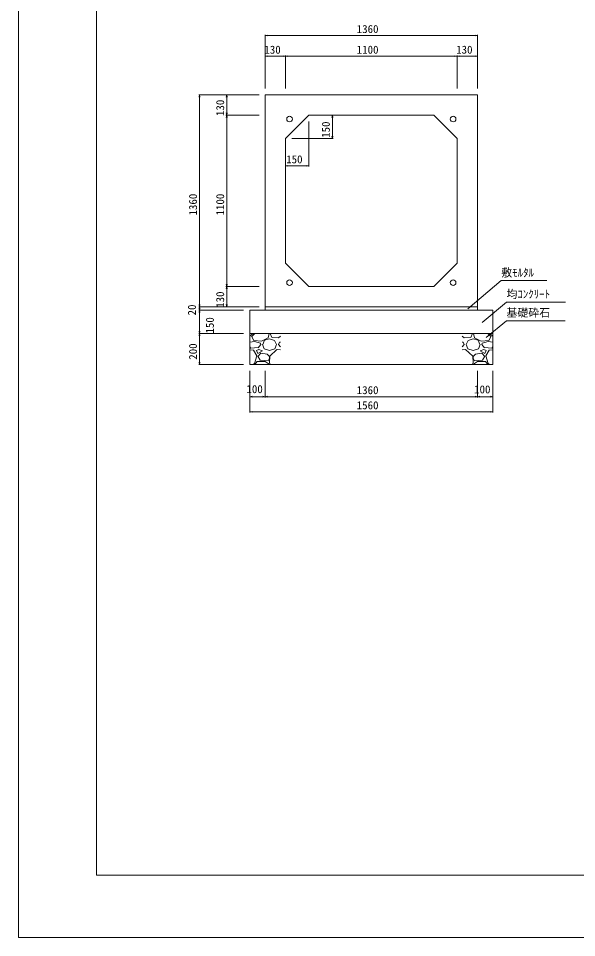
# Model space of a CAD drawing. Units: millimetres on the paper. Extents: x 0 to 841, y 0 to 594.
# Drawn here: x 0 to 179, y 0 to 294.7 of the extents above; entities that cross this region are included whole.
import ezdxf
from ezdxf.enums import TextEntityAlignment as Align

# ---------------------------------------------------------------- set-up
doc = ezdxf.new("R2010")
doc.units = ezdxf.units.MM
for name, color, linetype, lineweight in [('D-STR-DIM（寸法）', 7, 'Continuous', 18), ('D-STR-HTXT（旗揚げ）', 4, 'Continuous', 18), ('D-STR-STRn（構造物）', 5, 'Continuous', 18), ('D-STR（構造物外形線）', 1, 'Continuous', 18), ('D-TTL(外枠）', 2, 'Continuous', 18), ('DEFPOINTS_2', 8, 'Continuous', 18)]:
    doc.layers.add(name, color=color, linetype=linetype, lineweight=lineweight)
doc.layers.add('D-STR-TXT（文字）', color=7, linetype='Continuous')
doc.styles.add('ＭＳ ゴシック', font='')
doc.styles.get('ＭＳ ゴシック').set_extended_font_data('MS Gothic')

msp = doc.modelspace()

# ---------------------------------------------------------------- linework, layer by layer
at = {"layer": 'D-STR-DIM（寸法）'}
for p, q in [((79.173, 272.224), (79.173, 289.471)), ((79.173, 289.221), (79.923, 289.346)), ((79.173, 289.221), (79.273, 289.221)), ((79.923, 289.096), (79.173, 289.221)), ((79.273, 289.221), (147.073, 289.221)), ((146.423, 289.346), (147.173, 289.221)), ((147.173, 289.221), (146.423, 289.096)), ((147.173, 289.221), (147.073, 289.221)), ((147.173, 272.224), (147.173, 289.471)), ((79.173, 272.224), (79.173, 282.849)), ((79.173, 282.599), (79.923, 282.724)), ((79.173, 282.599), (79.273, 282.599)), ((79.923, 282.474), (79.173, 282.599)), ((85.573, 282.599), (79.273, 282.599)), ((84.923, 282.724), (85.673, 282.599)), ((85.673, 282.599), (84.923, 282.474)), ((85.673, 282.599), (85.573, 282.599)), ((85.673, 272.224), (85.673, 282.849)), ((85.673, 272.224), (85.673, 282.849)), ((85.673, 282.599), (86.423, 282.724)), ((85.673, 282.599), (85.773, 282.599)), ((86.423, 282.474), (85.673, 282.599)), ((85.773, 282.599), (140.573, 282.599)), ((139.923, 282.724), (140.673, 282.599)), ((140.673, 282.599), (139.923, 282.474)), ((140.673, 282.599), (140.573, 282.599)), ((140.673, 272.224), (140.673, 282.849)), ((140.673, 272.224), (140.673, 282.849)), ((140.673, 282.599), (141.423, 282.724)), ((140.673, 282.599), (140.773, 282.599)), ((141.423, 282.474), (140.673, 282.599)), ((140.773, 282.599), (147.073, 282.599)), ((146.423, 282.724), (147.173, 282.599)), ((147.173, 282.599), (146.423, 282.474)), ((147.173, 282.599), (147.073, 282.599)), ((147.173, 272.224), (147.173, 282.849)), ((77.173, 270.224), (57.837, 270.224)), ((57.962, 269.474), (58.087, 270.224)), ((58.087, 270.224), (58.087, 270.124)), ((58.087, 270.224), (58.212, 269.474)), ((58.087, 202.324), (58.087, 270.124)), ((77.173, 270.224), (66.548, 270.224)), ((66.673, 269.474), (66.798, 270.224)), ((66.798, 270.224), (66.798, 270.124)), ((66.798, 270.224), (66.923, 269.474)), ((66.798, 263.824), (66.798, 270.124)), ((77.173, 263.724), (66.548, 263.724)), ((77.173, 263.724), (66.548, 263.724)), ((66.798, 263.724), (66.673, 264.474)), ((66.673, 262.974), (66.798, 263.724)), ((66.923, 264.474), (66.798, 263.724)), ((66.798, 263.724), (66.798, 263.824)), ((66.798, 263.724), (66.798, 263.624)), ((66.798, 263.724), (66.923, 262.974)), ((66.798, 208.824), (66.798, 263.624)), ((95.173, 263.724), (100.923, 263.724)), ((100.548, 262.974), (100.673, 263.724)), ((100.673, 263.724), (100.673, 263.624)), ((100.673, 263.724), (100.798, 262.974)), ((100.673, 263.624), (100.673, 256.324)), ((93.173, 261.724), (93.173, 247.193)), ((100.673, 256.224), (100.548, 256.974)), ((100.798, 256.974), (100.673, 256.224)), ((85.673, 254.224), (85.673, 247.193)), ((87.673, 256.224), (100.923, 256.224)), ((100.673, 256.224), (100.673, 256.324)), ((85.673, 247.443), (86.423, 247.568)), ((85.673, 247.443), (85.773, 247.443)), ((86.423, 247.318), (85.673, 247.443)), ((93.073, 247.443), (85.773, 247.443)), ((92.423, 247.568), (93.173, 247.443)), ((93.173, 247.443), (92.423, 247.318)), ((93.173, 247.443), (93.073, 247.443)), ((66.798, 208.724), (66.673, 209.474)), ((66.923, 209.474), (66.798, 208.724)), ((77.173, 208.724), (66.548, 208.724)), ((77.173, 208.724), (66.548, 208.724)), ((66.673, 207.974), (66.798, 208.724)), ((66.798, 208.724), (66.798, 208.824)), ((66.798, 208.724), (66.798, 208.624)), ((66.798, 208.724), (66.923, 207.974)), ((66.798, 208.624), (66.798, 202.324)), ((77.173, 202.224), (57.837, 202.224)), ((77.173, 202.224), (57.837, 202.224)), ((72.173, 201.224), (57.837, 201.224)), ((72.173, 201.224), (57.837, 201.224)), ((58.087, 202.224), (57.962, 202.974)), ((57.962, 201.474), (58.087, 202.224)), ((58.087, 201.224), (57.962, 201.974)), ((57.962, 200.474), (58.087, 201.224)), ((58.212, 202.974), (58.087, 202.224)), ((58.087, 202.224), (58.087, 202.324)), ((58.087, 202.224), (58.087, 202.124)), ((58.087, 202.224), (58.212, 201.474)), ((58.087, 202.124), (58.087, 201.324)), ((58.212, 201.974), (58.087, 201.224)), ((58.087, 201.224), (58.087, 201.324)), ((58.087, 201.224), (58.087, 201.124)), ((58.087, 201.224), (58.212, 200.474)), ((58.087, 201.124), (58.087, 193.824)), ((77.173, 202.224), (66.548, 202.224)), ((66.798, 202.224), (66.673, 202.974)), ((66.923, 202.974), (66.798, 202.224)), ((66.798, 202.224), (66.798, 202.324)), ((72.173, 193.724), (57.837, 193.724)), ((72.173, 193.724), (57.837, 193.724)), ((58.087, 193.724), (57.962, 194.474)), ((57.962, 192.974), (58.087, 193.724)), ((58.212, 194.474), (58.087, 193.724)), ((58.087, 193.724), (58.087, 193.824)), ((58.087, 193.724), (58.087, 193.624)), ((58.087, 193.724), (58.212, 192.974)), ((58.087, 193.624), (58.087, 183.824)), ((72.173, 183.724), (57.837, 183.724)), ((58.087, 183.724), (57.962, 184.474)), ((58.212, 184.474), (58.087, 183.724)), ((58.087, 183.724), (58.087, 183.824)), ((74.173, 181.724), (74.173, 168.334)), ((74.173, 181.724), (74.173, 173.187)), ((79.173, 181.724), (79.173, 173.187)), ((79.173, 180.724), (79.173, 173.187)), ((147.177, 181.724), (147.177, 173.187)), ((147.177, 181.724), (147.177, 173.187)), ((152.173, 181.724), (152.173, 173.187)), ((152.173, 181.724), (152.173, 168.334)), ((74.173, 173.437), (74.923, 173.562)), ((74.173, 173.437), (74.273, 173.437)), ((74.923, 173.312), (74.173, 173.437)), ((74.273, 173.437), (79.073, 173.437)), ((78.423, 173.562), (79.173, 173.437)), ((79.173, 173.437), (78.423, 173.312)), ((79.173, 173.437), (79.073, 173.437)), ((79.173, 173.437), (79.923, 173.562)), ((79.173, 173.437), (79.273, 173.437)), ((79.923, 173.312), (79.173, 173.437)), ((79.273, 173.437), (147.077, 173.437)), ((146.427, 173.562), (147.177, 173.437)), ((147.177, 173.437), (146.427, 173.312)), ((147.177, 173.437), (147.077, 173.437)), ((147.177, 173.437), (147.927, 173.562)), ((147.177, 173.437), (147.277, 173.437)), ((147.927, 173.312), (147.177, 173.437)), ((147.277, 173.437), (152.073, 173.437)), ((151.423, 173.562), (152.173, 173.437)), ((152.173, 173.437), (151.423, 173.312)), ((152.173, 173.437), (152.073, 173.437)), ((74.173, 168.584), (74.923, 168.709)), ((74.173, 168.584), (74.273, 168.584)), ((74.923, 168.459), (74.173, 168.584)), ((74.273, 168.584), (152.073, 168.584)), ((151.423, 168.709), (152.173, 168.584)), ((152.173, 168.584), (151.423, 168.459)), ((152.173, 168.584), (152.073, 168.584))]:
    msp.add_line(p, q, dxfattribs=at)
at = {"layer": 'D-STR-HTXT（旗揚げ）'}
for p, q in [((144.106, 201.626), (154.839, 210.644)), ((169.501, 210.644), (154.839, 210.644)), ((148.699, 197.211), (156.498, 203.763)), ((175.423, 203.763), (156.498, 203.763)), ((150.024, 192.371), (156.498, 197.811)), ((175.361, 197.811), (156.498, 197.811))]:
    msp.add_line(p, q, dxfattribs=at)
at = {"layer": 'D-STR-STRn（構造物）'}
for p, q in [((74.173, 201.224), (152.173, 201.224)), ((74.173, 201.224), (74.173, 183.724)), ((79.173, 202.224), (79.173, 201.224)), ((147.173, 202.224), (147.173, 201.224)), ((152.173, 201.224), (152.173, 183.724)), ((74.173, 193.724), (152.173, 193.724)), ((74.173, 192.861), (75.29, 193.724)), ((74.786, 192.628), (75.772, 193.724)), ((75.5, 191.432), (74.805, 192.623)), ((80.05, 192.323), (77.966, 191.232)), ((78.955, 191.536), (80.542, 192.032)), ((80.446, 193.719), (80.049, 192.33)), ((80.538, 192.032), (82.126, 191.437)), ((80.784, 193.724), (81.319, 192.453)), ((81.329, 192.424), (83.413, 192.325)), ((83.42, 192.338), (84.097, 192.861)), ((142.927, 192.338), (142.25, 192.861)), ((145.017, 192.424), (142.933, 192.325)), ((145.808, 192.032), (144.221, 191.437)), ((145.563, 193.724), (145.027, 192.453)), ((147.392, 191.536), (145.804, 192.032)), ((145.901, 193.719), (146.298, 192.33)), ((146.296, 192.323), (148.38, 191.232)), ((151.561, 192.628), (150.574, 193.724)), ((150.846, 191.432), (151.541, 192.623)), ((152.173, 192.861), (151.056, 193.724)), ((75.688, 191.128), (74.173, 190.969)), ((74.584, 188.989), (74.173, 189.437)), ((76.863, 189.161), (74.58, 188.962)), ((77.955, 191.259), (75.474, 191.458)), ((77.66, 190.649), (75.675, 191.145)), ((77.763, 190.147), (76.87, 189.155)), ((77.764, 190.141), (77.665, 190.637)), ((78.25, 190.15), (78.846, 188.761)), ((78.356, 190.146), (78.951, 191.536)), ((78.847, 188.75), (80.534, 188.254)), ((80.547, 188.256), (82.234, 188.752)), ((82.131, 191.434), (82.726, 190.144)), ((82.225, 188.762), (82.722, 190.152)), ((84.097, 189.437), (83.416, 190.179)), ((83.417, 190.15), (83.715, 190.943)), ((84.097, 190.969), (83.726, 190.93)), ((142.25, 190.969), (142.621, 190.93)), ((142.25, 189.437), (142.93, 190.179)), ((142.929, 190.15), (142.631, 190.943)), ((144.216, 191.434), (143.62, 190.144)), ((144.121, 188.762), (143.625, 190.152)), ((145.799, 188.256), (144.112, 188.752)), ((147.5, 188.75), (145.813, 188.254)), ((147.99, 190.146), (147.395, 191.536)), ((148.096, 190.15), (147.501, 188.761)), ((148.391, 191.259), (150.872, 191.458)), ((148.582, 190.141), (148.682, 190.637)), ((148.583, 190.147), (149.477, 189.155)), ((148.686, 190.649), (150.671, 191.145)), ((149.484, 189.161), (151.766, 188.962)), ((150.659, 191.128), (152.173, 190.969)), ((151.762, 188.989), (152.173, 189.437)), ((75.384, 188.351), (74.173, 188.452)), ((76.495, 186.58), (75.403, 188.367)), ((75.68, 184.091), (76.474, 186.571)), ((76.37, 188.262), (76.767, 187.269)), ((77.067, 188.556), (76.372, 188.258)), ((76.767, 187.272), (78.256, 188.165)), ((76.767, 186.38), (77.561, 185.189)), ((77.762, 187.368), (76.77, 186.376)), ((78.262, 188.164), (77.071, 188.561)), ((79.759, 187.076), (77.774, 187.374)), ((80.562, 186.356), (79.768, 187.05)), ((80.048, 184.889), (80.544, 185.782)), ((80.636, 186.48), (80.537, 184.397)), ((80.542, 185.781), (80.542, 186.377)), ((82.925, 188.559), (80.643, 186.475)), ((84.097, 188.452), (82.926, 188.549)), ((142.25, 188.452), (143.42, 188.549)), ((143.421, 188.559), (145.703, 186.475)), ((145.71, 186.48), (145.809, 184.397)), ((145.784, 186.356), (146.578, 187.05)), ((146.298, 184.889), (145.802, 185.782)), ((145.805, 185.781), (145.805, 186.377)), ((146.587, 187.076), (148.572, 187.374)), ((148.084, 188.164), (149.275, 188.561)), ((149.579, 187.272), (148.091, 188.165)), ((148.584, 187.368), (149.576, 186.376)), ((149.579, 186.38), (148.785, 185.189)), ((149.279, 188.556), (149.974, 188.258)), ((149.976, 188.262), (149.58, 187.269)), ((149.852, 186.58), (150.943, 188.367)), ((150.666, 184.091), (149.872, 186.571)), ((150.962, 188.351), (152.173, 188.452)), ((74.173, 183.724), (152.173, 183.724)), ((75.291, 183.801), (75.679, 184.101)), ((75.772, 183.801), (76.572, 184.689)), ((76.572, 184.69), (79.152, 184.69)), ((77.567, 185.181), (80.048, 184.883)), ((79.149, 184.712), (80.439, 183.819)), ((80.525, 184.414), (80.784, 183.801)), ((145.821, 184.414), (145.563, 183.801)), ((147.197, 184.712), (145.907, 183.819)), ((148.779, 185.181), (146.298, 184.883)), ((149.774, 184.69), (147.194, 184.69)), ((150.574, 183.801), (149.774, 184.689)), ((151.056, 183.801), (150.667, 184.101))]:
    msp.add_line(p, q, dxfattribs=at)
at = {"layer": 'D-STR（構造物外形線）'}
for p, q in [((79.173, 270.224), (147.173, 270.224)), ((79.173, 202.224), (79.173, 270.224)), ((147.173, 270.224), (147.173, 202.224)), ((85.673, 256.224), (93.173, 263.724)), ((93.173, 263.724), (133.173, 263.724)), ((133.173, 263.724), (140.673, 256.224)), ((85.673, 216.224), (85.673, 256.224)), ((140.673, 256.224), (140.673, 216.224)), ((93.173, 208.724), (85.673, 216.224)), ((140.673, 216.224), (133.173, 208.724)), ((133.173, 208.724), (93.173, 208.724)), ((147.173, 202.224), (79.173, 202.224))]:
    msp.add_line(p, q, dxfattribs=at)
for centre in [(86.948, 262.449), (139.398, 262.449), (86.948, 209.999), (139.398, 209.999)]:
    msp.add_circle(centre, 0.9, dxfattribs=at)
at = {"layer": 'D-TTL(外枠）'}
for p, q in [((25, 20), (25, 574)), ((820, 20), (25, 20))]:
    msp.add_line(p, q, dxfattribs=at)
at = {"layer": 'DEFPOINTS_2'}
for q in [(0, 594), (840, 0)]:
    msp.add_line((0, 0), q, dxfattribs=at)

# ---------------------------------------------------------------- texts
at = {"layer": 'D-STR-DIM（寸法）', "style": 'ＭＳ ゴシック'}
for s, p in [('1360', (108.492, 289.271)), ('130', (78.879, 282.649)), ('1100', (108.492, 282.649)), ('130', (140.379, 282.649)), ('150', (85.879, 247.493)), ('100', (73.129, 173.815)), ('100', (146.131, 173.731)), ('1360', (108.494, 173.487)), ('1560', (108.492, 168.634))]:
    msp.add_text(s, height=2.566, dxfattribs=at).set_placement(p, align=Align.BOTTOM_LEFT)
for s, p in [('130', (66.748, 263.43)), ('150', (100.623, 256.43)), ('1360', (58.037, 231.543)), ('1100', (66.748, 231.543)), ('130', (66.748, 201.93)), ('20', (57.692, 199.497)), ('150', (63.446, 193.685)), ('200', (58.037, 185.295))]:
    msp.add_text(s, height=2.566, rotation=90, dxfattribs=at).set_placement(p, align=Align.BOTTOM_LEFT)
at = {"layer": 'D-STR-TXT（文字）', "style": 'ＭＳ ゴシック'}
for s, p in [('敷ﾓﾙﾀﾙ', (154.839, 211.144)), ('均ｺﾝｸﾘｰﾄ', (156.498, 204.263)), ('基礎砕石', (156.498, 198.311))]:
    msp.add_text(s, height=2.566, dxfattribs=at).set_placement(p, align=Align.BOTTOM_LEFT)

doc.saveas('drawing.dxf')
